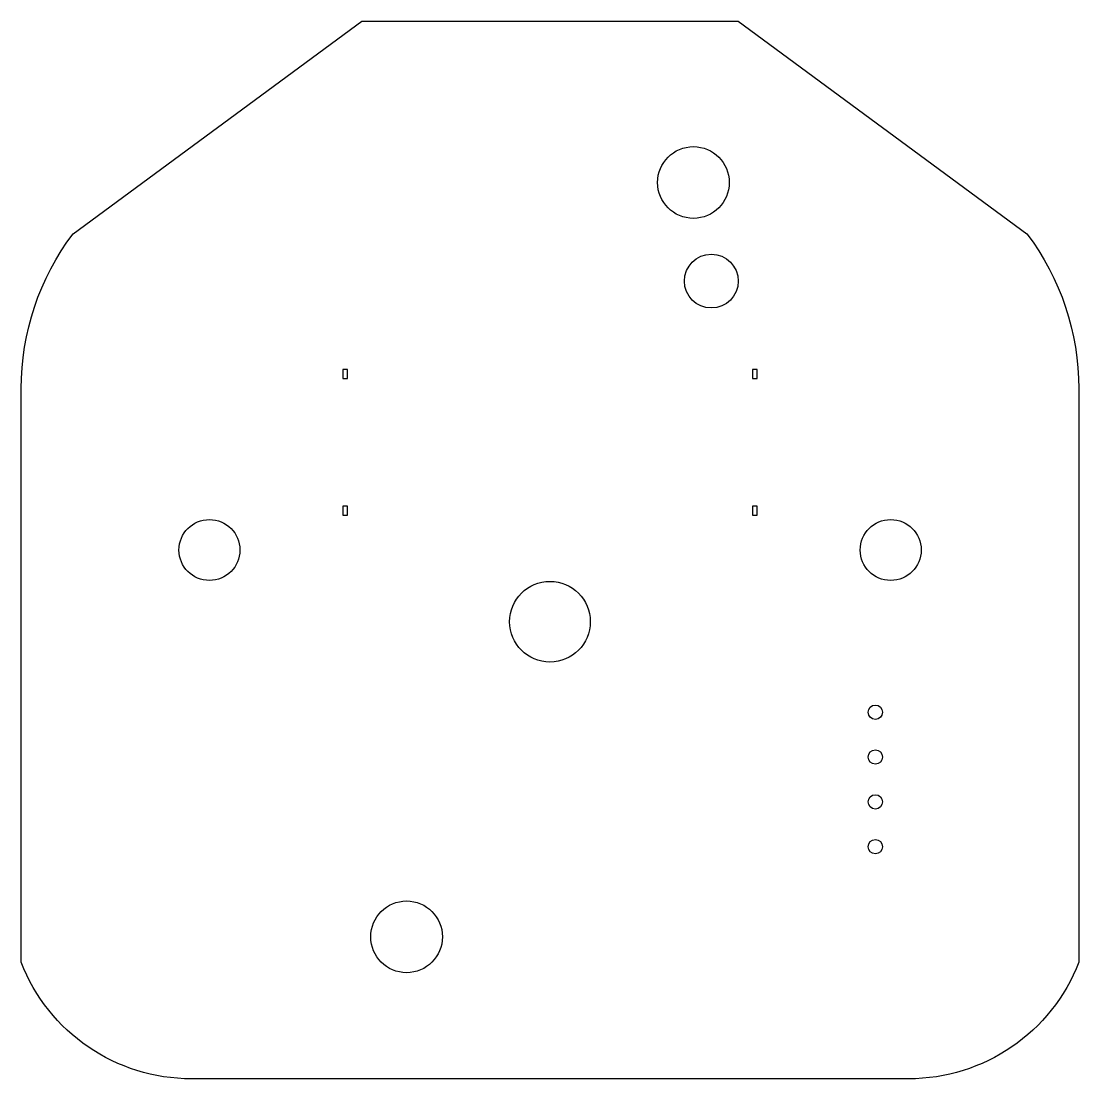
# Model space of a CAD drawing. Header units: millimetres. Extents: x -29.5 to 29.5, y -29.5 to 29.5.
import ezdxf

# ---------------------------------------------------------------- set-up
doc = ezdxf.new("R2010")
doc.units = ezdxf.units.MM
doc.layers.get('0').update_dxf_attribs({"linetype": 'CONTINUOUS'})

msp = doc.modelspace()

# ---------------------------------------------------------------- linework, layer by layer
msp.add_lwpolyline([(-20, -29.5, -0.309364), (-29.5, -23), (-29.5, 9, -0.163358), (-26.601, 17.636), (-10.5, 29.5), (10.5, 29.5), (26.601, 17.636, -0.163358), (29.5, 9), (29.5, -23, -0.309364), (20, -29.5)], format="xyb", close=True)
for points in [[(-11.555, 10.06), (-11.555, 9.56), (-11.305, 9.56), (-11.305, 10.06)], [(11.555, 10.06), (11.305, 10.06), (11.305, 9.56), (11.555, 9.56)], [(-11.555, 1.94), (-11.305, 1.94), (-11.305, 2.44), (-11.555, 2.44)], [(11.555, 2.44), (11.305, 2.44), (11.305, 1.94), (11.555, 1.94)]]:
    msp.add_lwpolyline(points, close=True)
for centre, radius in [((8, 20.5), 2), ((9, 15), 1.5), ((-18.996, 0), 1.7), ((19.004, 0), 1.7), ((-0.002, -4.002), 2.25), ((18.15, -9.05), 0.4), ((18.15, -11.55), 0.4), ((18.15, -14.05), 0.4), ((18.15, -16.55), 0.4), ((-8, -21.578), 2)]:
    msp.add_circle(centre, radius)

doc.saveas('drawing.dxf')
